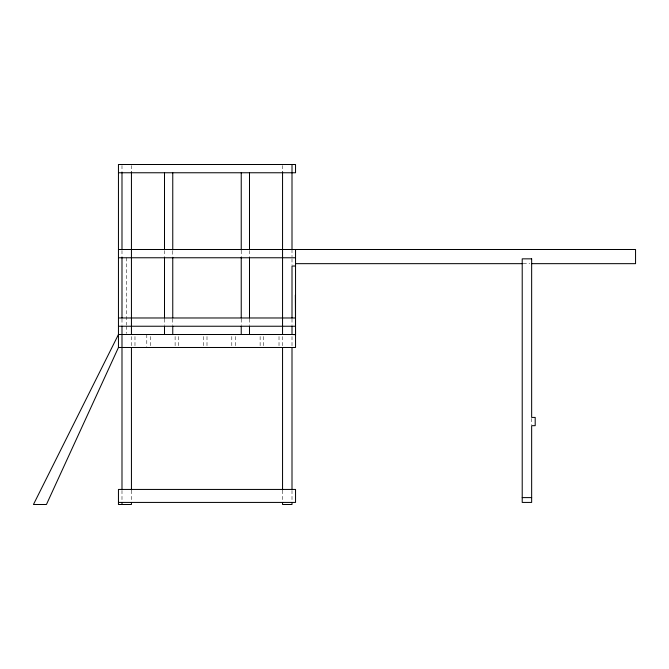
<?xml version="1.0" encoding="UTF-8"?>
<svg xmlns="http://www.w3.org/2000/svg" width="669" height="669" viewBox="0 0 669 669"><rect width="100%" height="100%" fill="white"/><g stroke="black" fill="none" stroke-linecap="round" stroke-linejoin="round"><path stroke-width="0.5" stroke-dasharray="3.35 2.51" d="M523.158 263.661L529.773 263.661M531.654 418.451L531.654 424.656M292.002 249.495L292.002 256.729M292.002 258.794L292.002 265.024M292.002 318.946L292.002 325.201M292.002 336.499L292.002 346.483M292.002 490.436L292.002 500.429M282.552 165.527L282.552 172.761M282.552 336.499L282.552 346.483M282.552 490.436L282.552 501.382M279.015 336.499L279.015 347.487M263.661 336.499L263.661 346.483M260.124 336.499L260.124 346.483M249.495 250.532L249.495 256.729M249.495 318.946L249.495 325.201M241.233 250.532L241.233 256.729M241.233 318.946L241.233 325.167M235.329 336.499L235.329 346.483M231.792 336.499L231.792 346.483M206.997 336.499L206.997 346.483M203.451 336.499L203.451 346.483M178.665 336.499L178.665 346.483M175.119 336.499L175.119 346.483M172.761 251.017L172.761 256.235M172.761 318.946L172.761 325.167M164.499 250.532L164.499 256.729M164.499 318.946L164.499 325.201M150.324 336.499L150.324 346.483M146.787 334.5L146.787 346.483M134.979 336.499L134.979 346.483M131.442 165.527L131.442 171.799M131.442 336.499L131.442 346.483M131.442 490.436L131.442 501.382M126.717 257.766L126.717 325.167M126.717 326.204L126.717 333.463M121.992 165.527L121.992 171.724M121.992 250.532L121.992 256.729M121.992 319.004L121.992 325.201M121.992 490.436L121.992 500.429"/><path stroke-width="1" d="M295.539 334.651L292.002 334.5L292.002 326.204M118.455 172.761L295.539 172.761L295.539 164.499L118.455 164.499L118.455 347.487L46.437 504.501L33.45 504.501L118.455 334.5L295.539 334.5L295.363 295.096M118.455 249.495L635.55 249.495L635.55 263.661L531.654 263.661M118.455 257.766L295.539 257.766M295.539 263.661L522.213 263.661M295.539 266.028L292.002 266.028L292.002 317.976M118.455 317.976L295.539 317.976M118.455 326.238L295.539 326.238M118.455 347.487L295.539 347.487L295.539 249.495M522.213 497.602L531.654 497.602M118.455 502.427L295.539 502.427L295.539 489.44L118.455 489.44L118.455 504.501L131.442 504.501L131.442 502.427M292.002 164.499L292.002 249.495M292.002 347.487L292.002 489.44M292.002 502.427L292.002 504.501L282.552 504.501L282.552 502.427M282.552 171.799L282.552 334.5M282.552 347.487L282.552 489.951M249.495 172.761L249.495 249.495M249.495 257.766L249.495 317.976M249.495 326.204L249.495 334.5M241.233 172.761L241.233 249.98M241.233 257.281L241.233 317.909M241.233 326.154L241.233 334.5M172.761 172.761L172.761 249.98M172.761 257.281L172.761 317.909M172.761 326.154L172.761 334.5M164.499 172.761L164.499 249.495M164.499 257.766L164.499 317.976M164.499 326.204L164.499 334.5M131.442 171.799L131.442 334.5M131.442 347.487L131.442 489.951M121.992 172.761L121.992 249.495M121.992 257.766L121.992 317.976M121.992 326.238L121.992 489.44M121.992 502.427L121.992 504.501M531.654 258.844L522.213 258.844L522.213 502.427L531.654 502.427L531.654 425.685L535.2 425.685L535.2 417.423L531.654 417.423L531.654 258.844"/></g></svg>
